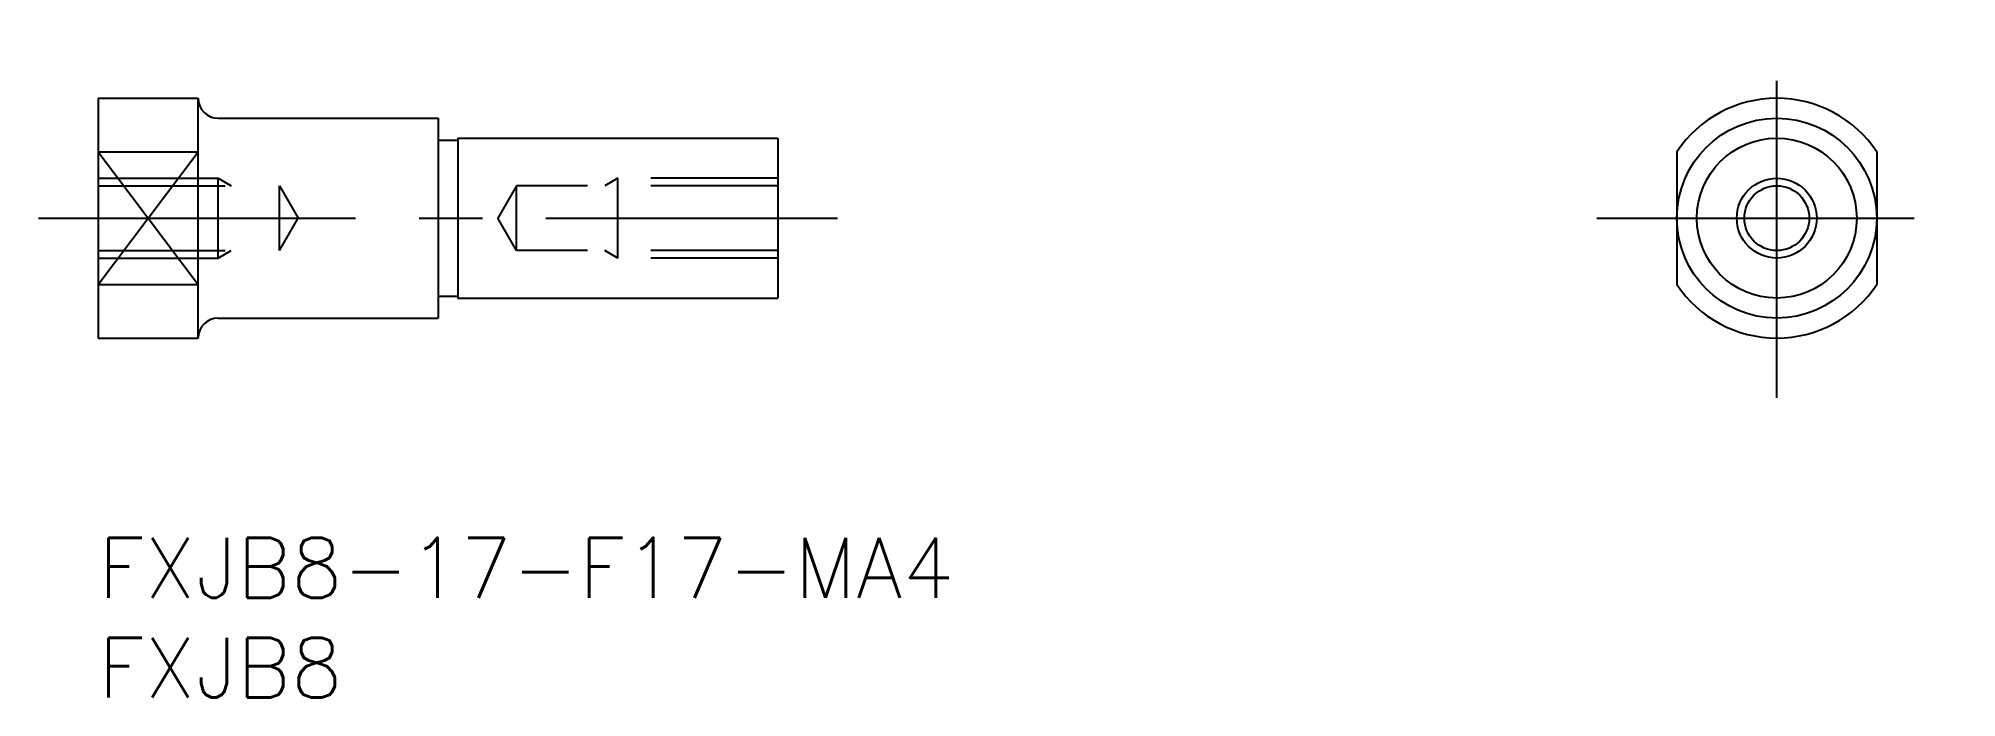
# Model space of a CAD drawing. Extents: x -3 to 93, y -8 to 25.
import ezdxf

# ---------------------------------------------------------------- set-up
doc = ezdxf.new("R2010")
doc.units = 0
doc.header["$LTSCALE"] = 0.5
doc.linetypes.add('CENTER', pattern=[50.8, 31.75, -6.35, 6.35, -6.35])
doc.linetypes.add('DASHED', pattern=[19.05, 12.7, -6.35])
for name, color, linetype in [('MSM_CENTER', 1, 'CENTER'), ('MSM_CONTINUOUS', 7, 'CONTINUOUS'), ('MSM_DASHED', 4, 'DASHED'), ('MSM_NARROW', 5, 'CONTINUOUS'), ('MSM_PART_NUMBER', 7, 'CONTINUOUS')]:
    doc.layers.add(name, color=color, linetype=linetype)
doc.styles.get("Standard").update_dxf_attribs({"font": 'txt.shx', "height": 3, "bigfont": 'bigfont.shx'})

msp = doc.modelspace()

# ---------------------------------------------------------------- linework, layer by layer
at = {"layer": 'MSM_CENTER'}
for p, q in [((84, 7), (84, 25)), ((-3, 16), (37, 16)), ((75, 16), (93, 16))]:
    msp.add_line(p, q, dxfattribs=at)
at = {"layer": 'MSM_CONTINUOUS'}
for p, q in [((0, 22), (0, 10)), ((0, 22), (5, 22)), ((5, 10), (5, 22)), ((6, 21), (17, 21)), ((17, 21), (17, 11)), ((0, 19.317), (5, 19.317)), ((17, 19.9), (18, 19.9)), ((18, 20), (34, 20)), ((18, 20), (18, 12)), ((34, 20), (34, 12)), ((79, 19.317), (79, 12.683)), ((89, 19.317), (89, 12.683)), ((0, 12.683), (5, 12.683)), ((17, 12.1), (18, 12.1)), ((18, 12), (34, 12)), ((6, 11), (17, 11)), ((0, 10), (5, 10))]:
    msp.add_line(p, q, dxfattribs=at)
for radius in [5, 4, 1.621]:
    msp.add_circle((84, 16), radius, dxfattribs=at)
for centre, radius, start, end in [((6, 22), 1, 180, 270), ((84, 16), 6, 33.55731, 146.44269), ((84, 16), 6, 213.55731, 326.44269), ((6, 10), 1, 90, 180)]:
    msp.add_arc(centre, radius, start, end, dxfattribs=at)
at = {"layer": 'MSM_DASHED'}
for p, q in [((0, 18), (6, 18)), ((0, 17.621), (9.064, 17.621)), ((6, 14), (6, 18)), ((6, 18), (6.656, 17.621)), ((9.064, 14.379), (9.064, 17.621)), ((9.064, 17.621), (10, 16)), ((20.936, 17.621), (20, 16)), ((34, 17.621), (20.936, 17.621)), ((20.936, 14.379), (20.936, 17.621)), ((26, 18), (25.344, 17.621)), ((26, 14), (26, 18)), ((34, 18), (26, 18)), ((9.064, 14.379), (10, 16)), ((20.936, 14.379), (20, 16)), ((0, 14.379), (9.064, 14.379)), ((0, 14), (6, 14)), ((6, 14), (6.656, 14.379)), ((34, 14.379), (20.936, 14.379)), ((26, 14), (25.344, 14.379)), ((34, 14), (26, 14))]:
    msp.add_line(p, q, dxfattribs=at)
at = {"layer": 'MSM_NARROW'}
for p, q in [((0, 12.683), (5, 19.317)), ((0, 19.317), (5, 12.683))]:
    msp.add_line(p, q, dxfattribs=at)
msp.add_circle((84, 16), 2, dxfattribs=at)

# ---------------------------------------------------------------- texts
at = {"layer": 'MSM_PART_NUMBER'}
for s, p in [('FXJB8-17-F17-MA4', (0, -3)), ('FXJB8', (0, -8))]:
    msp.add_text(s, height=3, dxfattribs=at).set_placement(p)

doc.saveas('drawing.dxf')
